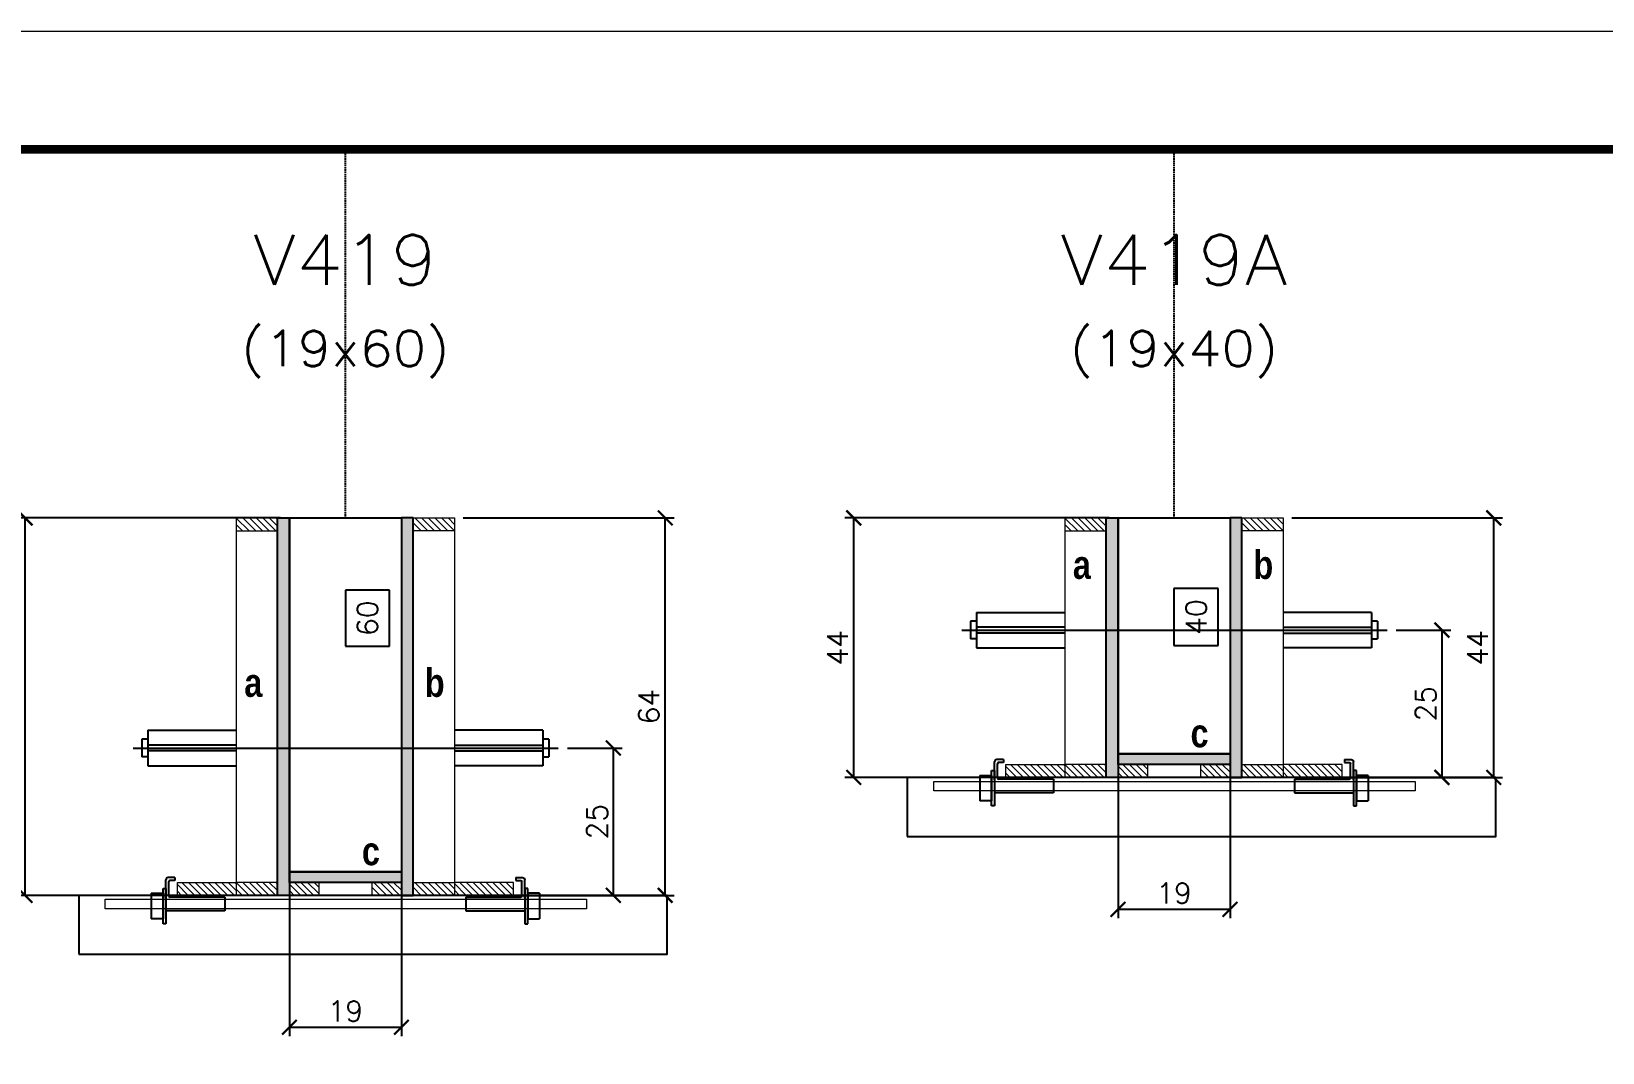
# Model space of a CAD drawing. Extents: x 137137 to 143418, y 10464 to 34486.
# Drawn here: x 142475 to 143008, y 24951 to 25297 of the extents above; entities that cross this region are included whole.
import ezdxf
from ezdxf.enums import TextEntityAlignment as Align

# ---------------------------------------------------------------- set-up
doc = ezdxf.new("R2010")
doc.units = 0
doc.linetypes.add('DASHED', pattern=[0.75, 0.5, -0.25])
doc.linetypes.add('HIDDEN', pattern=[0.375, 0.25, -0.125])
for name, color, linetype in [('barrote', 251, 'Continuous'), ('COTA', 241, 'Continuous'), ('Cota Seção (2x)', 4, 'Continuous'), ('detalhes', 4, 'Continuous'), ('Painéis', 200, 'Continuous'), ('presilha', 1, 'Continuous'), ('TENSOR', 3, 'Continuous'), ('Texto de Titulo', 7, 'Continuous'), ('Texto Qtd Sarr', 242, 'Continuous')]:
    doc.layers.add(name, color=color, linetype=linetype)
for name, color, linetype, lineweight in [('CONCRETO', 251, 'Continuous', 25), ('Folhas', 255, 'Continuous', 9), ('Hachura', 251, 'Continuous', 9), ('Madeira', 126, 'Continuous', 18), ('SARRAFO DE PRESSAO', 251, 'DASHED', 9), ('SCO-___-LAJ', 2, 'Continuous', 0), ('Texto Seção', 7, 'Continuous', 15)]:
    doc.layers.add(name, color=color, linetype=linetype, lineweight=lineweight)
doc.styles.add('Romans', font='romans.shx')
doc.styles.add('TECNICA', font='techb___.ttf', dxfattribs={"height": 10})
doc.dimstyles.new('Cota Seção (2x)', dxfattribs={"dimtxt": 7, "dimasz": 5, "dimexe": 3, "dimexo": 3, "dimgap": 2, "dimtad": 3, "dimdec": 1, "dimlfac": 0.5, "dimzin": 12, "dimdsep": 46, "dimtxsty": 'Romans', "dimblk": 'ARCHTICK', "dimcen": 0, "dimclrd": 4, "dimclre": 4, "dimclrt": 1, "dimadec": 1, "dimazin": 3, "dimtfac": 1, "dimtdec": 1, "dimtmove": 0, "dimatfit": 3, "dimldrblk": 'OBLIQUE', "dimfxl": 1, "dimtolj": 1, "dimtzin": 12, "dimarcsym": 0})
doc.dimstyles.new('Cota Seção interna', dxfattribs={"dimtxt": 7, "dimasz": 6, "dimexe": 0.18, "dimexo": 2, "dimgap": -4, "dimtad": 3, "dimdec": 1, "dimlfac": 0.5, "dimzin": 12, "dimdsep": 46, "dimtxsty": 'Romans', "dimblk": 'ARCHTICK', "dimcen": 0.09, "dimse1": 1, "dimse2": 1, "dimsd1": 1, "dimsd2": 1, "dimclrd": 180, "dimclre": 5, "dimclrt": 1, "dimadec": 0, "dimazin": 3, "dimtfac": 1, "dimtdec": 1, "dimtofl": 0, "dimtmove": 0, "dimatfit": 3, "dimldrblk": 'ARCHTICK', "dimfxl": 1, "dimtolj": 1, "dimtzin": 0, "dimarcsym": 0})
pattern_1 = [(315, (165518.8353, 16774.5315), (1.12253202, 1.12253202), [])]
pattern_2 = [(315, (165518.8353, 16700.9315), (1.12253202, 1.12253202), [])]
pattern_3 = [(315, (165799.8978, 16814.5315), (1.12253202, 1.12253202), [])]
pattern_4 = [(315, (165799.8978, 16740.9315), (1.12253202, 1.12253202), [])]

# ---------------------------------------------------------------- blocks, each defined once
blk = doc.blocks.new('9999999999')
at = {"layer": 'Folhas'}
blk.add_lwpolyline([(98138.98, 34190.21), (99623.98, 34190.21), (99623.98, 35240.21), (98138.98, 35240.21)], close=True, dxfattribs=at)
at = {"layer": 'Folhas', "color": 30, "const_width": 3}
blk.add_lwpolyline([(98213.98, 34230.21), (99583.98, 34230.21), (99583.98, 35200.21), (98213.98, 35200.21)], close=True, dxfattribs=at)
blk = doc.blocks.new('_ArchTick')
at = {"color": 0, "linetype": 'ByBlock', "const_width": 0.15}
blk.add_lwpolyline([(-0.5, -0.5), (0.5, 0.5)], dxfattribs=at)
blk = doc.blocks.new('*D1258')
at = {"layer": 'COTA', "color": 4, "lineweight": -2, "transparency": 16777216}
for p, q in [((142559.22, 25132.18), (142469.57, 25132.18)), ((142472.57, 25004.18), (142472.57, 25132.18)), ((142521.22, 25004.18), (142469.57, 25004.18))]:
    blk.add_line(p, q, dxfattribs=at)
at = {"layer": 'Defpoints', "color": 0, "transparency": 16777216}
for p in [(142472.57, 25132.18), (142562.22, 25132.18), (142524.22, 25004.18)]:
    blk.add_point(p, dxfattribs=at)
at = {"layer": 'COTA', "color": 4, "lineweight": -2, "transparency": 16777216, "xscale": 5, "yscale": 5, "zscale": 5}
for p, rotation in [((142472.57, 25132.18), 90), ((142472.57, 25004.18), 270)]:
    blk.add_blockref('_ArchTick', p, dxfattribs=dict(at, rotation=rotation))
at = {"layer": 'COTA', "color": 1, "transparency": 16777216, "insert": (142467.07, 25068.18), "char_height": 7, "attachment_point": 5, "rotation": 90, "style": 'Romans'}
blk.add_mtext('\\A1;64', dxfattribs=at)
blk = doc.blocks.new('_Oblique')
at = {"color": 0, "linetype": 'ByBlock', "lineweight": -2}
blk.add_line((-0.5, -0.5), (0.5, 0.5), dxfattribs=at)
blk = doc.blocks.new('*D1259')
at = {"layer": 'COTA', "color": 4, "lineweight": -2, "transparency": 16777216}
for p, q in [((142621.21, 25132.18), (142692.69, 25132.18)), ((142689.69, 25004.18), (142689.69, 25132.18)), ((142641.22, 25004.18), (142692.69, 25004.18))]:
    blk.add_line(p, q, dxfattribs=at)
at = {"layer": 'Defpoints', "color": 0, "transparency": 16777216}
for p in [(142618.21, 25132.18), (142689.69, 25132.18), (142638.22, 25004.18)]:
    blk.add_point(p, dxfattribs=at)
at = {"layer": 'COTA', "color": 4, "lineweight": -2, "transparency": 16777216, "xscale": 5, "yscale": 5, "zscale": 5}
for p, rotation in [((142689.69, 25132.18), 90), ((142689.69, 25004.18), 270)]:
    blk.add_blockref('_ArchTick', p, dxfattribs=dict(at, rotation=rotation))
at = {"layer": 'COTA', "color": 1, "transparency": 16777216, "insert": (142684.19, 25068.18), "char_height": 7, "attachment_point": 5, "rotation": 90, "style": 'Romans'}
blk.add_mtext('\\A1;64', dxfattribs=at)
blk = doc.blocks.new('*D1260')
at = {"layer": 'Cota Seção (2x)', "color": 180, "lineweight": -2, "transparency": 16777216}
for p, q in [((142596.21, 25107.68), (142581.21, 25107.68)), ((142581.21, 25107.68), (142581.21, 25088.68)), ((142596.21, 25088.68), (142596.21, 25107.68)), ((142581.21, 25088.68), (142596.21, 25088.68))]:
    blk.add_line(p, q, dxfattribs=at)
at = {"layer": 'Defpoints', "color": 0, "transparency": 16777216}
for p in [(142600.21, 25132.18), (142600.21, 25132.18), (142600.22, 25012.18)]:
    blk.add_point(p, dxfattribs=at)
at = {"layer": 'Cota Seção (2x)', "color": 1, "transparency": 16777216, "insert": (142588.71, 25098.18), "char_height": 7, "attachment_point": 5, "rotation": 90, "style": 'Romans'}
blk.add_mtext('\\A1;60', dxfattribs=at)
blk = doc.blocks.new('titulo1')
at = {"layer": 'Defpoints', "color": 252, "linetype": 'HIDDEN', "ltscale": 2}
blk.add_line((0, 0), (0, 125), dxfattribs=at)
at = {"layer": 'Defpoints', "style": 'Romans', "oblique": 15}
blk.add_attdef('FOLHA', text='', height=10, dxfattribs=at).set_placement((0, 15.58), align=Align.MIDDLE_CENTER)
at = {"layer": 'Texto Qtd Sarr', "color": 3, "style": 'Romans', "oblique": 15}
for tag, height, p in [('TITULO', 17, (0, 71.45)), ('SEÇÃO', 12, (0, 41.55))]:
    blk.add_attdef(tag, text='', height=height, dxfattribs=at).set_placement(p, align=Align.MIDDLE_CENTER)
blk = doc.blocks.new('PRESILHA METÁLICA 1')
at = {"layer": 'presilha'}
for p, q in [((7.5, 10.64), (7.5, 19.86)), ((12, 21), (8.64, 21)), ((9, 11.57), (9, 18.93)), ((12, 19.5), (9.57, 19.5)), ((12, 21), (12, 19.5)), ((0, 13), (6, 13)), ((0, 13), (0, 0)), ((6, 15.5), (7.5, 15.5)), ((6, -2.5), (6, 15.5)), ((6, 13), (6, 0)), ((7.5, 15.5), (7.5, -2.5)), ((37.5, 11), (9.57, 11)), ((37.5, 11), (37.5, 4.1)), ((6, 0), (0, 0)), ((37.5, 4.1), (7.5, 4.1)), ((7.5, -2.5), (6, -2.5))]:
    blk.add_line(p, q, dxfattribs=at)
for centre, radius, start, end in [((8.64, 19.86), 1.14, 90, 180), ((9.57, 18.93), 0.57, 90, 180), ((9.57, 11.57), 0.57, 180, 270)]:
    blk.add_arc(centre, radius, start, end, dxfattribs=at)
blk = doc.blocks.new('*D1261')
at = {"layer": 'COTA', "color": 4, "lineweight": -2, "transparency": 16777216}
for p, q in [((142562.22, 25005.58), (142562.22, 24956.45)), ((142600.21, 25005.58), (142600.21, 24956.45)), ((142562.22, 24959.45), (142600.21, 24959.45))]:
    blk.add_line(p, q, dxfattribs=at)
at = {"layer": 'Defpoints', "color": 0, "transparency": 16777216}
for p in [(142562.22, 25008.58), (142600.21, 25008.58), (142600.21, 24959.45)]:
    blk.add_point(p, dxfattribs=at)
at = {"layer": 'COTA', "color": 4, "lineweight": -2, "transparency": 16777216, "xscale": 5, "yscale": 5, "zscale": 5, "rotation": 180}
blk.add_blockref('_ArchTick', (142562.22, 24959.45), dxfattribs=at)
at = {"layer": 'COTA', "color": 4, "lineweight": -2, "transparency": 16777216, "xscale": 5, "yscale": 5, "zscale": 5}
blk.add_blockref('_ArchTick', (142600.21, 24959.45), dxfattribs=at)
at = {"layer": 'COTA', "color": 1, "transparency": 16777216, "insert": (142581.21, 24964.95), "char_height": 7, "attachment_point": 5, "style": 'Romans'}
blk.add_mtext('\\A1;19', dxfattribs=at)
blk = doc.blocks.new('*D1266')
at = {"layer": 'COTA', "color": 4, "lineweight": -2, "transparency": 16777216}
for p, q in [((142656.52, 25054.15), (142675.07, 25054.15)), ((142672.07, 25054.15), (142672.07, 25004.18)), ((142656.52, 25004.18), (142675.07, 25004.18))]:
    blk.add_line(p, q, dxfattribs=at)
at = {"layer": 'Defpoints', "color": 0, "transparency": 16777216}
for p in [(142653.52, 25054.15), (142653.52, 25004.18), (142672.07, 25004.18)]:
    blk.add_point(p, dxfattribs=at)
at = {"layer": 'COTA', "color": 4, "lineweight": -2, "transparency": 16777216, "xscale": 5, "yscale": 5, "zscale": 5}
for p, rotation in [((142672.07, 25054.15), 90), ((142672.07, 25004.18), 270)]:
    blk.add_blockref('_ArchTick', p, dxfattribs=dict(at, rotation=rotation))
at = {"layer": 'COTA', "color": 1, "transparency": 16777216, "insert": (142666.57, 25029.16), "char_height": 7, "attachment_point": 5, "rotation": 90, "style": 'Romans'}
blk.add_mtext('\\A1;25', dxfattribs=at)
blk = doc.blocks.new('*D1283')
at = {"layer": 'COTA', "color": 4, "lineweight": -2, "transparency": 16777216}
for p, q in [((142840.28, 25132.18), (142750.63, 25132.18)), ((142753.63, 25044.18), (142753.63, 25132.18)), ((142802.28, 25044.18), (142750.63, 25044.18))]:
    blk.add_line(p, q, dxfattribs=at)
at = {"layer": 'Defpoints', "color": 0, "transparency": 16777216}
for p in [(142753.63, 25132.18), (142843.28, 25132.18), (142805.28, 25044.18)]:
    blk.add_point(p, dxfattribs=at)
at = {"layer": 'COTA', "color": 4, "lineweight": -2, "transparency": 16777216, "xscale": 5, "yscale": 5, "zscale": 5}
for p, rotation in [((142753.63, 25132.18), 90), ((142753.63, 25044.18), 270)]:
    blk.add_blockref('_ArchTick', p, dxfattribs=dict(at, rotation=rotation))
at = {"layer": 'COTA', "color": 1, "transparency": 16777216, "insert": (142748.13, 25088.18), "char_height": 7, "attachment_point": 5, "rotation": 90, "style": 'Romans'}
blk.add_mtext('\\A1;44', dxfattribs=at)
blk = doc.blocks.new('*D1284')
at = {"layer": 'COTA', "color": 4, "lineweight": -2, "transparency": 16777216}
for p, q in [((142902.27, 25132.18), (142973.75, 25132.18)), ((142970.75, 25044.18), (142970.75, 25132.18)), ((142922.28, 25044.18), (142973.75, 25044.18))]:
    blk.add_line(p, q, dxfattribs=at)
at = {"layer": 'Defpoints', "color": 0, "transparency": 16777216}
for p in [(142899.27, 25132.18), (142970.75, 25132.18), (142919.28, 25044.18)]:
    blk.add_point(p, dxfattribs=at)
at = {"layer": 'COTA', "color": 4, "lineweight": -2, "transparency": 16777216, "xscale": 5, "yscale": 5, "zscale": 5}
for p, rotation in [((142970.75, 25132.18), 90), ((142970.75, 25044.18), 270)]:
    blk.add_blockref('_ArchTick', p, dxfattribs=dict(at, rotation=rotation))
at = {"layer": 'COTA', "color": 1, "transparency": 16777216, "insert": (142965.25, 25088.18), "char_height": 7, "attachment_point": 5, "rotation": 90, "style": 'Romans'}
blk.add_mtext('\\A1;44', dxfattribs=at)
blk = doc.blocks.new('*D1285')
at = {"layer": 'Cota Seção (2x)', "color": 180, "lineweight": -2, "transparency": 16777216}
for p, q in [((142877.27, 25108.24), (142862.27, 25108.24)), ((142862.27, 25108.24), (142862.27, 25088.91)), ((142877.27, 25088.91), (142877.27, 25108.24)), ((142862.27, 25088.91), (142877.27, 25088.91))]:
    blk.add_line(p, q, dxfattribs=at)
at = {"layer": 'Defpoints', "color": 0, "transparency": 16777216}
for p in [(142881.27, 25132.18), (142881.27, 25132.18), (142881.28, 25052.18)]:
    blk.add_point(p, dxfattribs=at)
at = {"layer": 'Cota Seção (2x)', "color": 1, "transparency": 16777216, "insert": (142869.77, 25098.58), "char_height": 7, "attachment_point": 5, "rotation": 90, "style": 'Romans'}
blk.add_mtext('\\A1;40', dxfattribs=at)
blk = doc.blocks.new('*D1286')
at = {"layer": 'COTA', "color": 4, "lineweight": -2, "transparency": 16777216}
for p, q in [((142843.28, 25045.58), (142843.28, 24996.45)), ((142881.28, 25045.58), (142881.28, 24996.45)), ((142843.28, 24999.45), (142881.28, 24999.45))]:
    blk.add_line(p, q, dxfattribs=at)
at = {"layer": 'Defpoints', "color": 0, "transparency": 16777216}
for p in [(142843.28, 25048.58), (142881.28, 25048.58), (142881.28, 24999.45)]:
    blk.add_point(p, dxfattribs=at)
at = {"layer": 'COTA', "color": 4, "lineweight": -2, "transparency": 16777216, "xscale": 5, "yscale": 5, "zscale": 5, "rotation": 180}
blk.add_blockref('_ArchTick', (142843.28, 24999.45), dxfattribs=at)
at = {"layer": 'COTA', "color": 4, "lineweight": -2, "transparency": 16777216, "xscale": 5, "yscale": 5, "zscale": 5}
blk.add_blockref('_ArchTick', (142881.28, 24999.45), dxfattribs=at)
at = {"layer": 'COTA', "color": 1, "transparency": 16777216, "insert": (142862.28, 25004.95), "char_height": 7, "attachment_point": 5, "style": 'Romans'}
blk.add_mtext('\\A1;19', dxfattribs=at)
blk = doc.blocks.new('*D1287')
at = {"layer": 'COTA', "color": 4, "lineweight": -2, "transparency": 16777216}
for p, q in [((142937.58, 25094.15), (142956.14, 25094.15)), ((142953.14, 25094.15), (142953.14, 25044.18)), ((142937.58, 25044.18), (142956.14, 25044.18))]:
    blk.add_line(p, q, dxfattribs=at)
at = {"layer": 'Defpoints', "color": 0, "transparency": 16777216}
for p in [(142934.58, 25094.15), (142934.58, 25044.18), (142953.14, 25044.18)]:
    blk.add_point(p, dxfattribs=at)
at = {"layer": 'COTA', "color": 4, "lineweight": -2, "transparency": 16777216, "xscale": 5, "yscale": 5, "zscale": 5}
for p, rotation in [((142953.14, 25094.15), 90), ((142953.14, 25044.18), 270)]:
    blk.add_blockref('_ArchTick', p, dxfattribs=dict(at, rotation=rotation))
at = {"layer": 'COTA', "color": 1, "transparency": 16777216, "insert": (142947.64, 25069.16), "char_height": 7, "attachment_point": 5, "rotation": 90, "style": 'Romans'}
blk.add_mtext('\\A1;25', dxfattribs=at)

msp = doc.modelspace()

# ---------------------------------------------------------------- hatches: boundary and pattern name
at = {"layer": 'Hachura'}
h = msp.add_hatch(dxfattribs=at)
h.set_pattern_fill('ANSI31', color=256, scale=0.5, angle=270, style=0)
h.set_pattern_definition([(315, (165518.8353, 16824.5315), (1.12253202, 1.12253202), [])])
h.paths.add_polyline_path([(142558.22, 25127.78), (142558.22, 25132.18), (142544.22, 25132.18), (142544.22, 25127.78)])
h = msp.add_hatch(color=256, dxfattribs=at)
h.dxf.hatch_style = 1
h.paths.add_polyline_path([(142558.22, 25132.18), (142562.22, 25132.18), (142562.22, 25004.18), (142558.22, 25004.18)])
h = msp.add_hatch(color=256, dxfattribs=at)
h.dxf.hatch_style = 1
h.paths.add_polyline_path([(142604.21, 25132.18), (142600.21, 25132.18), (142600.22, 25004.18), (142604.22, 25004.18)])
h = msp.add_hatch(dxfattribs=at)
h.set_pattern_fill('ANSI31', color=256, scale=0.5, angle=270, style=0)
h.set_pattern_definition([(315, (165518.8449, 16824.5315), (1.12253202, 1.12253202), [])])
h.paths.add_polyline_path([(142604.21, 25127.78), (142604.21, 25132.18), (142618.21, 25132.18), (142618.21, 25127.78)])
h = msp.add_hatch(dxfattribs=at)
h.set_pattern_fill('ANSI31', color=256, scale=0.5, angle=270, style=0)
h.set_pattern_definition([(315, (165799.8978, 16824.5315), (1.12253202, 1.12253202), [])])
h.paths.add_polyline_path([(142839.28, 25127.78), (142839.28, 25132.18), (142825.28, 25132.18), (142825.28, 25127.78)])
h = msp.add_hatch(color=256, dxfattribs=at)
h.dxf.hatch_style = 1
h.paths.add_polyline_path([(142839.28, 25132.18), (142843.28, 25132.18), (142843.28, 25044.18), (142839.28, 25044.18)])
h = msp.add_hatch(color=256, dxfattribs=at)
h.dxf.hatch_style = 1
h.paths.add_polyline_path([(142885.27, 25132.18), (142881.27, 25132.18), (142881.28, 25044.18), (142885.28, 25044.18)])
h = msp.add_hatch(dxfattribs=at)
h.set_pattern_fill('ANSI31', color=256, scale=0.5, angle=270, style=0)
h.set_pattern_definition([(315, (165799.9075, 16824.5315), (1.12253202, 1.12253202), [])])
h.paths.add_polyline_path([(142885.27, 25127.78), (142885.27, 25132.18), (142899.27, 25132.18), (142899.27, 25127.78)])
h = msp.add_hatch(dxfattribs=at)
h.set_pattern_fill('ANSI31', color=256, scale=0.5, angle=270, style=0)
h.set_pattern_definition(pattern_3)
h.paths.add_polyline_path([(142805.28, 25044.18), (142805.28, 25048.58), (142825.28, 25048.58), (142825.28, 25044.18)])
h = msp.add_hatch(dxfattribs=at)
h.set_pattern_fill('ANSI31', color=256, scale=0.5, angle=270, style=0)
h.set_pattern_definition(pattern_4)
h.paths.add_polyline_path([(142839.28, 25044.18), (142839.28, 25048.58), (142825.28, 25048.58), (142825.28, 25044.18)])
h = msp.add_hatch(color=256, dxfattribs=at)
h.dxf.hatch_style = 1
h.paths.add_polyline_path([(142843.28, 25048.58), (142843.28, 25052.18), (142881.28, 25052.18), (142881.28, 25048.58)])
h = msp.add_hatch(dxfattribs=at)
h.set_pattern_fill('ANSI31', color=256, scale=0.5, angle=270, style=0)
h.set_pattern_definition(pattern_3)
h.paths.add_polyline_path([(142843.28, 25044.18), (142843.28, 25048.58), (142853.28, 25048.58), (142853.28, 25044.18)])
h = msp.add_hatch(dxfattribs=at)
h.set_pattern_fill('ANSI31', color=256, scale=0.5, angle=270, style=0)
h.set_pattern_definition(pattern_3)
h.paths.add_polyline_path([(142881.28, 25044.18), (142881.28, 25048.58), (142871.28, 25048.58), (142871.28, 25044.18)])
h = msp.add_hatch(dxfattribs=at)
h.set_pattern_fill('ANSI31', color=256, scale=0.5, angle=270, style=0)
h.set_pattern_definition(pattern_4)
h.paths.add_polyline_path([(142885.28, 25044.18), (142885.28, 25048.58), (142899.28, 25048.58), (142899.28, 25044.18)])
h = msp.add_hatch(dxfattribs=at)
h.set_pattern_fill('ANSI31', color=256, scale=0.5, angle=270, style=0)
h.set_pattern_definition(pattern_3)
h.paths.add_polyline_path([(142919.28, 25044.18), (142919.28, 25048.58), (142899.28, 25048.58), (142899.28, 25044.18)])
h = msp.add_hatch(color=256, dxfattribs=at)
h.dxf.hatch_style = 1
h.paths.add_polyline_path([(142562.22, 25008.58), (142562.22, 25012.18), (142600.22, 25012.18), (142600.22, 25008.58)])
h = msp.add_hatch(dxfattribs=at)
h.set_pattern_fill('ANSI31', color=256, scale=0.5, angle=270, style=0)
h.set_pattern_definition(pattern_1)
h.paths.add_polyline_path([(142524.22, 25004.18), (142524.22, 25008.58), (142544.22, 25008.58), (142544.22, 25004.18)])
h = msp.add_hatch(dxfattribs=at)
h.set_pattern_fill('ANSI31', color=256, scale=0.5, angle=270, style=0)
h.set_pattern_definition(pattern_2)
h.paths.add_polyline_path([(142558.22, 25004.18), (142558.22, 25008.58), (142544.22, 25008.58), (142544.22, 25004.18)])
h = msp.add_hatch(dxfattribs=at)
h.set_pattern_fill('ANSI31', color=256, scale=0.5, angle=270, style=0)
h.set_pattern_definition(pattern_1)
h.paths.add_polyline_path([(142562.22, 25004.18), (142562.22, 25008.58), (142572.22, 25008.58), (142572.22, 25004.18)])
h = msp.add_hatch(dxfattribs=at)
h.set_pattern_fill('ANSI31', color=256, scale=0.5, angle=270, style=0)
h.set_pattern_definition(pattern_1)
h.paths.add_polyline_path([(142600.22, 25004.18), (142600.22, 25008.58), (142590.22, 25008.58), (142590.22, 25004.18)])
h = msp.add_hatch(dxfattribs=at)
h.set_pattern_fill('ANSI31', color=256, scale=0.5, angle=270, style=0)
h.set_pattern_definition(pattern_2)
h.paths.add_polyline_path([(142604.22, 25004.18), (142604.22, 25008.58), (142618.22, 25008.58), (142618.22, 25004.18)])
h = msp.add_hatch(dxfattribs=at)
h.set_pattern_fill('ANSI31', color=256, scale=0.5, angle=270, style=0)
h.set_pattern_definition(pattern_1)
h.paths.add_polyline_path([(142638.22, 25004.18), (142638.22, 25008.58), (142618.22, 25008.58), (142618.22, 25004.18)])

# ---------------------------------------------------------------- linework, layer by layer
at = {"ltscale": 3}
for p, q in [((142793.28, 25097.15), (142793.28, 25091.15)), ((142795.28, 25097.15), (142793.28, 25097.15)), ((142795.28, 25100.15), (142795.28, 25088.15)), ((142795.28, 25100.15), (142825.28, 25100.15)), ((142929.28, 25100.15), (142899.28, 25100.15)), ((142929.28, 25100.15), (142929.28, 25088.15)), ((142931.28, 25097.15), (142929.28, 25097.15)), ((142931.28, 25097.15), (142931.28, 25091.15)), ((142795.28, 25091.15), (142793.28, 25091.15)), ((142825.28, 25095.15), (142795.28, 25095.15)), ((142825.28, 25093.15), (142795.28, 25093.15)), ((142899.28, 25095.15), (142929.28, 25095.15)), ((142899.28, 25093.15), (142929.28, 25093.15)), ((142929.28, 25091.15), (142931.28, 25091.15)), ((142795.28, 25088.15), (142825.28, 25088.15)), ((142929.28, 25088.15), (142899.28, 25088.15)), ((142514.22, 25060.15), (142514.22, 25048.15)), ((142514.22, 25060.15), (142544.22, 25060.15)), ((142648.22, 25060.15), (142618.22, 25060.15)), ((142648.22, 25060.15), (142648.22, 25048.15)), ((142512.22, 25057.15), (142512.22, 25051.15)), ((142514.22, 25057.15), (142512.22, 25057.15)), ((142544.22, 25055.15), (142514.22, 25055.15)), ((142544.22, 25053.15), (142514.22, 25053.15)), ((142618.22, 25055.15), (142648.22, 25055.15)), ((142618.22, 25053.15), (142648.22, 25053.15)), ((142650.22, 25057.15), (142648.22, 25057.15)), ((142650.22, 25057.15), (142650.22, 25051.15)), ((142514.22, 25051.15), (142512.22, 25051.15)), ((142514.22, 25048.15), (142544.22, 25048.15)), ((142648.22, 25048.15), (142618.22, 25048.15)), ((142648.22, 25051.15), (142650.22, 25051.15))]:
    msp.add_line(p, q, dxfattribs=at)
at = {"layer": 'barrote'}
for points in [[(142771.82, 25024.18), (142971.41, 25024.18), (142971.41, 25044.18), (142771.82, 25044.18)], [(142490.76, 24984.18), (142690.34, 24984.18), (142690.34, 25004.18), (142490.76, 25004.18)]]:
    msp.add_lwpolyline(points, close=True, dxfattribs=at)
at = {"layer": 'CONCRETO'}
for points in [[(142562.22, 25132.18), (142562.22, 25132.18), (142562.22, 25132.18), (142562.22, 25132.18), (142600.22, 25132.18), (142600.22, 25132.18), (142600.22, 25132.18), (142600.22, 25012.18), (142562.22, 25012.18), (142562.22, 25132.18)], [(142843.28, 25132.18), (142843.28, 25132.18), (142843.28, 25132.18), (142843.28, 25132.18), (142881.28, 25132.18), (142881.28, 25132.18), (142881.28, 25132.18), (142881.28, 25052.18), (142843.28, 25052.18), (142843.28, 25132.18)]]:
    msp.add_lwpolyline(points, close=True, dxfattribs=at)
at = {"layer": 'Madeira'}
for points in [[(142558.22, 25127.78), (142558.22, 25132.18), (142544.22, 25132.18), (142544.22, 25127.78)], [(142558.22, 25132.18), (142544.22, 25132.18), (142544.22, 25004.18), (142558.22, 25004.18)], [(142604.21, 25127.78), (142604.21, 25132.18), (142618.21, 25132.18), (142618.21, 25127.78)], [(142604.21, 25132.18), (142618.21, 25132.18), (142618.22, 25004.18), (142604.22, 25004.18)], [(142839.28, 25127.78), (142839.28, 25132.18), (142825.28, 25132.18), (142825.28, 25127.78)], [(142839.28, 25132.18), (142825.28, 25132.18), (142825.28, 25044.18), (142839.28, 25044.18)], [(142885.27, 25127.78), (142885.27, 25132.18), (142899.27, 25132.18), (142899.27, 25127.78)], [(142885.27, 25132.18), (142899.27, 25132.18), (142899.28, 25044.18), (142885.28, 25044.18)], [(142805.28, 25044.18), (142805.28, 25048.58), (142825.28, 25048.58), (142825.28, 25044.18)], [(142839.28, 25044.18), (142839.28, 25048.58), (142825.28, 25048.58), (142825.28, 25044.18)], [(142843.28, 25044.18), (142843.28, 25048.58), (142853.28, 25048.58), (142853.28, 25044.18)], [(142881.28, 25044.18), (142881.28, 25048.58), (142871.28, 25048.58), (142871.28, 25044.18)], [(142885.28, 25044.18), (142885.28, 25048.58), (142899.28, 25048.58), (142899.28, 25044.18)], [(142919.28, 25044.18), (142919.28, 25048.58), (142899.28, 25048.58), (142899.28, 25044.18)], [(142524.22, 25004.18), (142524.22, 25008.58), (142544.22, 25008.58), (142544.22, 25004.18)], [(142558.22, 25004.18), (142558.22, 25008.58), (142544.22, 25008.58), (142544.22, 25004.18)], [(142562.22, 25004.18), (142562.22, 25008.58), (142572.22, 25008.58), (142572.22, 25004.18)], [(142600.22, 25004.18), (142600.22, 25008.58), (142590.22, 25008.58), (142590.22, 25004.18)], [(142604.22, 25004.18), (142604.22, 25008.58), (142618.22, 25008.58), (142618.22, 25004.18)], [(142638.22, 25004.18), (142638.22, 25008.58), (142618.22, 25008.58), (142618.22, 25004.18)]]:
    msp.add_lwpolyline(points, close=True, dxfattribs=at)
at = {"layer": 'Painéis'}
for points in [[(142558.22, 25132.18), (142562.22, 25132.18), (142562.22, 25004.18), (142558.22, 25004.18)], [(142604.21, 25132.18), (142600.21, 25132.18), (142600.22, 25004.18), (142604.22, 25004.18)], [(142839.28, 25132.18), (142843.28, 25132.18), (142843.28, 25044.18), (142839.28, 25044.18)], [(142885.27, 25132.18), (142881.27, 25132.18), (142881.28, 25044.18), (142885.28, 25044.18)], [(142843.28, 25048.58), (142843.28, 25052.18), (142881.28, 25052.18), (142881.28, 25048.58)], [(142562.22, 25008.58), (142562.22, 25012.18), (142600.22, 25012.18), (142600.22, 25008.58)]]:
    msp.add_lwpolyline(points, close=True, dxfattribs=at)
at = {"layer": 'SCO-___-LAJ', "color": 1}
for points in [[(142780.82, 25042.84), (142944.09, 25042.84), (142944.09, 25039.64), (142780.82, 25039.64)], [(142499.76, 25002.84), (142663.03, 25002.84), (142663.03, 24999.64), (142499.76, 24999.64)]]:
    msp.add_lwpolyline(points, close=True, dxfattribs=at)
at = {"layer": 'TENSOR', "linetype": 'HIDDEN', "ltscale": 0.5}
for p, q in [((142790.28, 25094.15), (142934.58, 25094.15)), ((142509.22, 25054.15), (142653.52, 25054.15))]:
    msp.add_line(p, q, dxfattribs=at)

# ---------------------------------------------------------------- block references
at = {"layer": 'presilha', "yscale": 0.6666666666666666, "zscale": 0.6666666666666666}
for p, xscale in [((142796.41, 25036.21), 0.6666666666666666), ((142928.15, 25036.21), -0.6666666666666666), ((142515.35, 24996.21), 0.6666666666666666), ((142647.08, 24996.21), -0.6666666666666666)]:
    msp.add_blockref('PRESILHA METÁLICA 1', p, dxfattribs=dict(at, xscale=xscale))
at = {"layer": 'SARRAFO DE PRESSAO', "color": 6, "linetype": 'ByBlock'}
msp.add_blockref('9999999999', (43753.31, -9943.03), dxfattribs=at)
at = {"layer": 'Texto Seção'}
ref = msp.add_blockref('titulo1', (142581.22, 25132.18), dxfattribs=at)
ref.add_attrib('TITULO', 'V419', dxfattribs={"layer": 'Texto de Titulo', "color": 7, "height": 17, "style": 'Romans', "width": 1.1}).set_placement((142581.22, 25219.68), align=Align.MIDDLE_CENTER)
ref.add_attrib('SEÇÃO', '(19x60)', dxfattribs={"layer": 'Texto de Titulo', "color": 7, "height": 12, "style": 'Romans', "width": 1.1}).set_placement((142581.22, 25189.68), align=Align.MIDDLE_CENTER)
ref = msp.add_blockref('titulo1', (142862.28, 25132.18), dxfattribs=at)
ref.add_attrib('TITULO', 'V419A', dxfattribs={"layer": 'Texto de Titulo', "color": 7, "height": 17, "style": 'Romans', "width": 1.1}).set_placement((142862.28, 25219.68), align=Align.MIDDLE_CENTER)
ref.add_attrib('SEÇÃO', '(19x40)', dxfattribs={"layer": 'Texto de Titulo', "color": 7, "height": 12, "style": 'Romans', "width": 1.1}).set_placement((142862.28, 25189.68), align=Align.MIDDLE_CENTER)

# ---------------------------------------------------------------- texts
at = {"layer": 'detalhes', "style": 'TECNICA'}
for s, p in [('a', (142827.97, 25111.51)), ('b', (142889.21, 25111.5)), ('b', (142608.15, 25071.5)), ('a', (142546.91, 25071.51)), ('c', (142867.88, 25054.41)), ('c', (142586.82, 25014.41))]:
    msp.add_text(s, height=9.6, dxfattribs=at).set_placement(p)

# ---------------------------------------------------------------- dimensions: what is measured, and where the dimension line sits
at = {"layer": 'COTA'}
for base, p1, p2, picture, middle in [((142472.57, 25132.18), (142524.22, 25004.18), (142562.22, 25132.18), '*D1258', (142467.07, 25068.18)), ((142689.69, 25132.18), (142638.22, 25004.18), (142618.21, 25132.18), '*D1259', (142684.19, 25068.18)), ((142753.63, 25132.18), (142805.28, 25044.18), (142843.28, 25132.18), '*D1283', (142748.13, 25088.18)), ((142970.75, 25132.18), (142919.28, 25044.18), (142899.27, 25132.18), '*D1284', (142965.25, 25088.18)), ((142953.14, 25044.18), (142934.58, 25094.15), (142934.58, 25044.18), '*D1287', (142947.64, 25069.16)), ((142672.07, 25004.18), (142653.52, 25054.15), (142653.52, 25004.18), '*D1266', (142666.57, 25029.16))]:
    dim = msp.add_linear_dim(base=base, p1=p1, p2=p2, angle=90, dimstyle='Cota Seção (2x)', dxfattribs=at)
    dim.commit()
    dim.dimension.update_dxf_attribs({"geometry": picture, "text_midpoint": middle})
for base, p1, p2, picture, middle in [((142881.28, 24999.45), (142843.28, 25048.58), (142881.28, 25048.58), '*D1286', (142862.28, 25004.95)), ((142600.21, 24959.45), (142562.22, 25008.58), (142600.21, 25008.58), '*D1261', (142581.21, 24964.95))]:
    dim = msp.add_linear_dim(base=base, p1=p1, p2=p2, dimstyle='Cota Seção (2x)', dxfattribs=at)
    dim.commit()
    dim.dimension.update_dxf_attribs({"geometry": picture, "text_midpoint": middle})
at = {"layer": 'Cota Seção (2x)'}
for base, p1, p2, picture, middle in [((142600.21, 25132.18), (142600.22, 25012.18), (142600.21, 25132.18), '*D1260', (142600.21, 25098.18)), ((142881.27, 25132.18), (142881.28, 25052.18), (142881.27, 25132.18), '*D1285', (142881.27, 25098.58))]:
    dim = msp.add_linear_dim(base=base, p1=p1, p2=p2, angle=90, dimstyle='Cota Seção interna', dxfattribs=at)
    dim.commit()
    dim.dimension.update_dxf_attribs({"geometry": picture, "text_midpoint": middle, "dimtype": 160})

doc.saveas('drawing.dxf')
